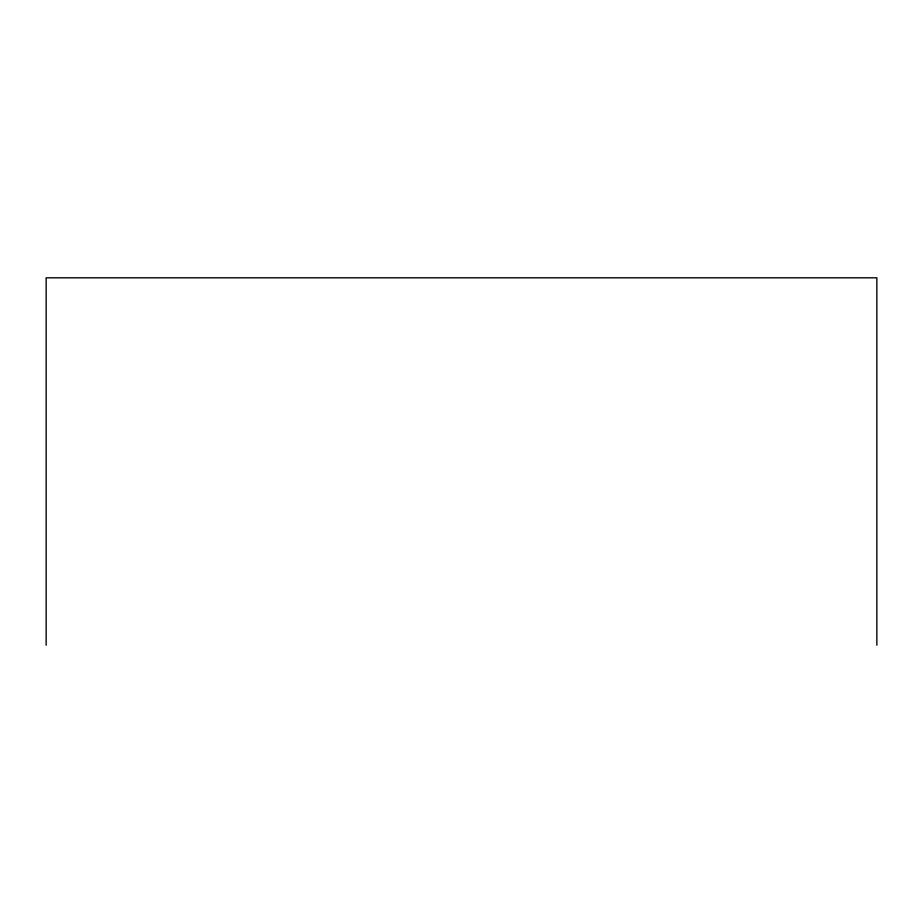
<?xml version="1.0" encoding="UTF-8"?>
<svg xmlns="http://www.w3.org/2000/svg" width="923" height="923" viewBox="0 0 923 923"><rect width="100%" height="100%" fill="white"/><g stroke="black" fill="none" stroke-linecap="round" stroke-linejoin="round"><path stroke-width="1.38" d="M876.85 645.189L876.85 277.811L46.15 277.811L46.15 645.189"/></g></svg>
